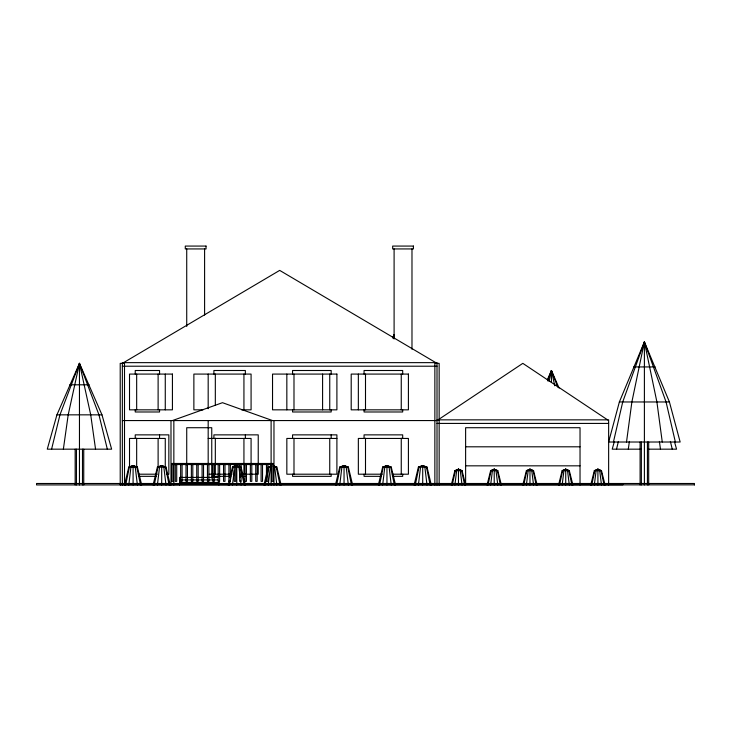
<?xml version="1.0" encoding="UTF-8"?>
<svg xmlns="http://www.w3.org/2000/svg" width="731" height="731" viewBox="0 0 731 731"><rect width="100%" height="100%" fill="white"/><g stroke="black" fill="none" stroke-linecap="round" stroke-linejoin="round"><path stroke-width="1.1" d="M128.802 484.927L130.94 467.045L133.088 465.62L137.382 467.045L141.668 484.927M157.403 484.927L159.55 467.045L161.697 465.62L165.983 467.045L170.277 484.927M232.485 484.927L234.231 470.398M268.25 484.927L270.388 467.045L271.822 466.095M339.76 484.927L341.898 467.045L344.045 465.62L348.34 467.045L352.625 484.927M382.66 484.927L384.808 467.045L386.955 465.62L391.24 467.045L395.535 484.927M418.415 484.927L420.563 467.045L422.71 465.62L426.995 467.045L431.29 484.927M454.892 484.927L456.674 470.618L458.465 469.192L462.038 470.618L465.62 484.927L465.62 427.717L580.03 427.717L580.03 484.927M490.647 484.927L492.429 470.618L494.22 469.192L497.793 470.618L501.375 484.927M526.402 484.927L528.184 470.618L529.975 469.192L533.548 470.618L537.13 484.927M562.157 484.927L563.939 470.618L565.73 469.192L569.303 470.618L572.885 484.927M594.33 484.927L596.121 470.618L597.912 469.192L601.485 470.618L605.058 484.927M626.513 442.017L631.876 401.968L644.395 341.898L669.422 401.968L680.15 442.017L608.64 442.017L619.367 401.968L644.395 341.898L666.069 401.968L675.362 442.017M63.369 449.172L68.193 414.842L79.46 363.353L101.984 414.842L111.633 449.172L47.277 449.172L56.927 414.842L79.46 363.353L98.968 414.842L107.329 449.172M628.304 449.172L629.391 441.414M125.659 484.927L129.378 467.045L133.088 465.62L136.807 467.045L140.526 484.927M154.259 484.927L157.978 467.045L161.697 465.62L165.407 467.045L169.126 484.927M229.351 484.927L233.061 467.045L236.78 465.62L239.996 466.689M265.106 484.927L268.816 467.045L271.603 465.976M336.616 484.927L340.335 467.045L344.045 465.62L347.764 467.045L351.474 484.927M379.526 484.927L383.236 467.045L386.955 465.62L390.665 467.045L394.384 484.927M415.281 484.927L418.991 467.045L422.71 465.62L426.429 467.045L430.139 484.927M452.27 484.927L455.367 470.618L458.465 469.192L461.563 470.618L464.66 484.927M488.025 484.927L491.122 470.618L494.22 469.192L497.318 470.618L500.415 484.927M523.78 484.927L526.877 470.618L529.975 469.192L533.073 470.618L536.17 484.927M559.535 484.927L562.632 470.618L565.73 469.192L568.828 470.618L571.925 484.927M591.717 484.927L594.815 470.618L597.912 469.192L601.01 470.618L604.108 484.927M549.045 381.427L551.43 370.507L559.105 388.097M613.428 442.017L622.721 401.968L644.395 341.898L656.904 401.968L662.268 442.017M393.333 338.014L394.1 334.752L392.684 337.749M137.382 484.927L135.235 467.045L133.088 465.62L128.802 467.045L124.508 484.927L124.508 363.353L120.222 363.353L120.222 484.927M153.117 484.927L157.403 467.045L161.697 465.62L163.835 467.045L165.983 484.927M228.2 484.927L229.205 480.715M229.963 477.562L232.485 467.045L236.78 465.62L240.499 467.045L232.485 467.045M263.955 484.927L268.25 467.045L271.466 465.976M335.465 484.927L339.76 467.045L344.045 465.62L346.192 467.045L348.34 484.927M378.375 484.927L382.66 467.045L386.955 465.62L389.102 467.045L391.24 484.927M414.13 484.927L418.415 467.045L422.71 465.62L424.857 467.045L426.995 484.927M51.59 449.172L59.951 414.842L79.46 363.353L90.717 414.842L95.551 449.172M616.525 449.172L618.408 441.414M451.31 484.927L454.892 470.618L458.465 469.192L460.256 470.618L462.038 484.927M487.065 484.927L490.647 470.618L494.22 469.192L496.011 470.618L497.793 484.927M522.82 484.927L526.402 470.618L529.975 469.192L531.766 470.618L533.548 484.927M558.575 484.927L562.157 470.618L565.73 469.192L567.521 470.618L569.303 484.927M590.758 484.927L594.33 470.618L597.912 469.192L599.694 470.618L601.485 484.927M614.323 441.661L612.212 449.172L641.178 449.172M547.519 380.86L551.43 370.507L557.689 387.065M392.83 337.877L394.1 334.752M547.364 379.818L551.43 370.507L554.765 385.804M235.355 466.57L236.78 465.62L238.927 467.045L240.133 477.105M123.347 362.777L279.69 270.388L436.023 362.777M172.425 420.563L222.48 402.69L272.535 420.563M122.36 366.213L437.01 366.213M633.667 366.935L655.122 366.935M69.801 384.808L89.109 384.808M619.367 401.968L669.422 401.968M202.971 409.835L193.87 409.835L193.87 374.08L251.08 374.08L251.08 409.835L241.659 409.835M56.927 414.842L101.984 414.842M437.01 419.85L608.64 419.85L608.64 484.927M122.36 420.563L437.01 420.563L522.82 363.353L607.744 419.969M437.01 423.423L608.64 423.423M208.18 438.445L251.08 438.445L251.08 464.139M336.9 438.445L286.835 438.445L286.835 474.2L336.9 474.2L336.9 434.863L292.555 434.863L292.555 438.445M465.62 446.805L580.03 446.805M647.611 449.172L676.568 449.172L674.457 441.661M172.425 464.541L272.535 464.541M465.62 465.83L580.03 465.83M128.802 467.045L137.382 467.045M157.403 467.045L165.983 467.045M268.25 467.045L270.388 467.045M281.115 484.927L276.83 467.045L274.682 467.045L276.83 484.927M339.76 467.045L348.34 467.045M382.66 467.045L391.24 467.045M418.415 467.045L426.995 467.045M454.892 470.618L462.038 470.618M490.647 470.618L497.793 470.618M526.402 470.618L533.548 470.618M562.157 470.618L569.303 470.618M594.33 470.618L601.485 470.618M138.552 474.2L157.339 474.2M166.622 474.2L168.843 474.2L168.843 434.863L135.235 434.863L135.235 438.445M209.194 474.2L231.873 474.2M241.988 474.2L258.235 474.2L258.235 434.863L213.9 434.863L213.9 438.445M382.24 474.2L358.345 474.2L358.345 438.445L408.41 438.445L408.41 474.2L392.319 474.2M138.552 476.338L156.233 476.338M230.749 476.338L213.9 476.338L213.9 474.2M241.988 476.338L245.36 476.338M381.107 476.338L364.065 476.338L364.065 474.2M392.465 476.338L402.69 476.338L402.69 474.2M217.783 477.416L179.57 477.416L179.57 484.927M179.57 479.92L217.783 479.92M179.57 482.423L218.907 482.423M120.222 484.708L622.94 484.781M694.45 484.854L36.55 484.927L36.55 483.493L694.45 483.493L694.45 484.927M273.604 465.976L276.83 467.045M273.467 465.976L276.254 467.045L279.964 484.927M670.373 441.414L672.264 449.172M241.075 467.045L245.36 484.927M240.965 469.284L244.209 484.927M659.389 441.414L660.486 449.172M240.536 480.45L241.075 484.927M648.68 442.017L648.68 484.927M647.428 442.017L647.428 484.927M644.395 341.898L644.395 484.927M641.361 442.017L641.361 484.927M640.1 442.017L640.1 484.927M597.912 469.192L597.912 484.927M565.73 469.192L565.73 484.927M551.43 370.507L551.43 382.523M529.975 469.192L529.975 484.927M494.22 469.192L494.22 484.927M458.465 469.192L458.465 484.927M439.157 484.927L439.157 363.353L434.863 363.353L434.863 484.927M437.01 484.927L437.01 362.64L122.36 362.64L122.36 484.927M422.71 465.62L422.71 484.927M411.982 248.933L411.982 349.263M402.69 374.08L402.69 370.507L364.065 370.507L364.065 374.08M402.69 409.835L402.69 411.982L364.065 411.982L364.065 409.835M402.69 438.445L402.69 434.863L364.065 434.863L364.065 438.445M401.255 374.08L401.255 409.835M401.255 438.235L401.255 474.2M394.1 248.933L394.1 339.001M386.955 465.62L386.955 484.927M365.5 374.08L365.5 409.835M365.5 438.235L365.5 474.2M358.345 374.08L358.345 409.835M344.045 465.62L344.045 484.927M331.17 374.08L331.17 370.507L292.555 370.507L292.555 374.08M331.17 409.835L331.17 411.982L292.555 411.982L292.555 409.835M331.17 434.863L331.17 438.445M331.17 474.2L331.17 476.338L292.555 476.338L292.555 474.2M329.745 374.08L329.745 409.835M329.745 438.445L329.745 474.2M322.59 374.08L322.59 409.835M293.99 374.08L293.99 409.835M293.99 438.235L293.99 474.2M286.835 374.08L286.835 409.835M273.97 420.563L273.97 484.927M271.822 463.472L271.822 481.345L273.248 481.345L273.248 463.472L171.703 463.472L171.703 481.345L173.137 481.345L173.137 463.472M271.11 420.563L271.11 484.927M267.884 464.541L267.884 481.345L266.459 481.345L266.459 464.541M262.52 464.541L262.52 481.345L261.095 481.345L261.095 464.541M257.157 464.541L257.157 481.345L255.731 481.345L255.731 464.541M251.802 464.541L251.802 481.345L250.367 481.345L250.367 464.541M246.438 464.541L246.438 481.345L245.004 481.345L245.004 464.541M245.36 374.08L245.36 370.507L213.9 370.507L213.9 374.08M245.36 434.863L245.36 438.445M243.935 374.08L243.935 409.835M243.935 438.445L243.935 474.2M241.075 464.541L241.075 481.345L239.64 481.345L239.64 464.541M236.78 465.62L236.78 484.927M235.711 464.541L235.711 481.345L234.276 481.345L234.276 464.541M230.347 464.541L230.347 481.345L228.913 481.345L228.913 464.541M224.984 464.541L224.984 481.345L223.549 481.345L223.549 464.541M219.62 464.541L219.62 481.345L218.185 481.345L218.185 464.541M218.907 480.751L218.907 484.927M215.325 374.08L215.325 405.367M215.325 438.235L215.325 474.2M214.256 464.541L214.256 481.345L212.822 481.345L212.822 464.541M211.752 478.193L211.752 427.717L186.725 427.717L186.725 464.733M208.892 464.541L208.892 481.345L207.458 481.345L207.458 464.541M208.18 374.08L208.18 408.72M208.18 420.563L208.18 464.596M204.598 248.933L204.598 315.061M203.529 464.541L203.529 481.345L202.094 481.345L202.094 464.541M198.165 463.472L198.165 481.345L196.73 481.345L196.73 463.472M192.801 464.541L192.801 481.345L191.367 481.345L191.367 464.541M187.438 464.541L187.438 481.345L186.012 481.345L186.012 464.541M186.725 248.933L186.725 326.455M182.074 464.541L182.074 481.345L180.648 481.345L180.648 464.541M176.71 464.541L176.71 481.345L175.285 481.345L175.285 464.541M173.85 420.563L173.85 484.927M170.99 420.563L170.99 484.927M165.27 374.08L165.27 409.835M165.27 467.493L165.27 438.445L129.515 438.445L129.515 467.493M161.697 465.62L161.697 484.927M159.55 374.08L159.55 370.507L135.235 370.507L135.235 374.08M159.55 409.835L159.55 411.982L135.235 411.982L135.235 409.835M159.55 434.863L159.55 438.445M158.115 374.08L158.115 409.835M158.115 438.445L158.115 467.493M136.67 374.08L136.67 409.835M136.67 438.235L136.67 467.493M133.088 465.62L133.088 484.927M83.745 449.172L83.745 484.927M82.493 449.172L82.493 484.927M79.46 363.353L79.46 484.927M76.426 449.172L76.426 484.927M75.165 449.172L75.165 484.927M206.032 246.073L185.29 246.073L185.29 248.933L206.032 248.933L206.032 246.073M413.408 246.073L392.675 246.073L392.675 248.933L413.408 248.933L413.408 246.073M172.425 374.08L129.515 374.08L129.515 409.835L172.425 409.835L172.425 374.08M336.9 374.08L272.535 374.08L272.535 409.835L336.9 409.835L336.9 374.08M408.41 374.08L351.2 374.08L351.2 409.835L408.41 409.835L408.41 374.08"/></g></svg>
